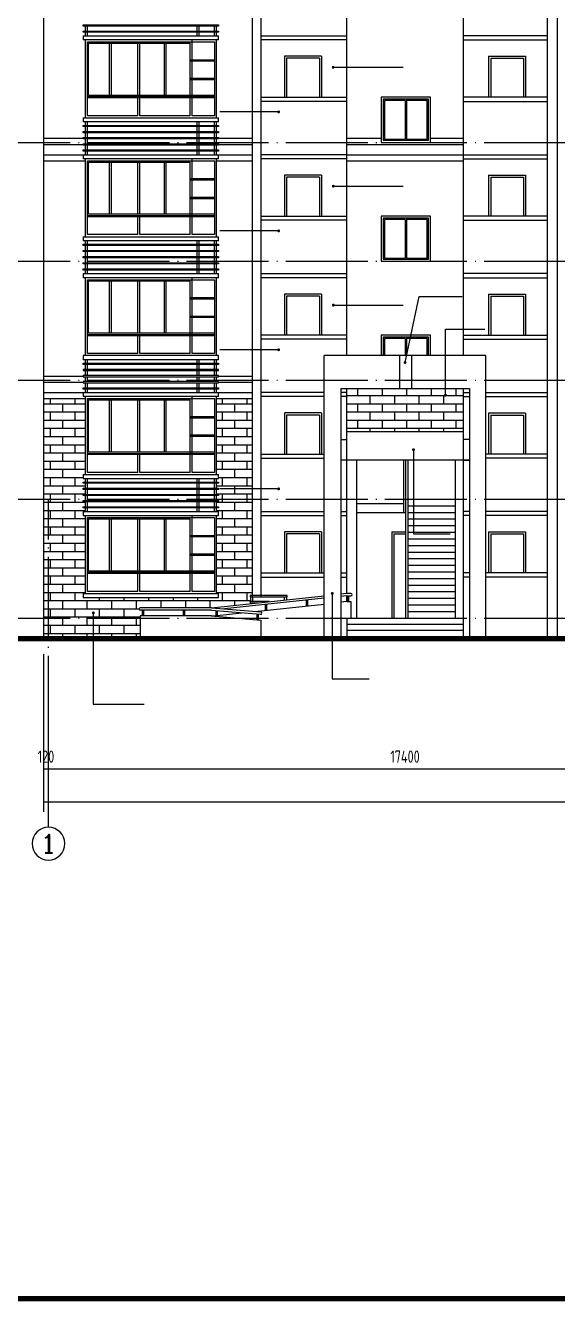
# Model space of a CAD drawing. Extents: x -726032 to 135930, y -151624 to 587044.
# Drawn here: x -415036 to -402056, y 278291 to 309408 of the extents above; entities that cross this region are included whole.
import ezdxf
from ezdxf.enums import TextEntityAlignment as Align

# ---------------------------------------------------------------- set-up
doc = ezdxf.new("R2010")
doc.units = 0
doc.header["$LTSCALE"] = 1000
doc.header["$MEASUREMENT"] = 0
doc.linetypes.add('DOTE', pattern=[2.42, 2, -0.2, 0.02, -0.2])
doc.layers.get('0').update_dxf_attribs({"linetype": 'CONTINUOUS'})
doc.layers.get('DEFPOINTS').update_dxf_attribs({"color": 1, "linetype": 'CONTINUOUS'})
for name, color, linetype in [('AXIS', 245, 'CONTINUOUS'), ('AXIS_TEXT', 7, 'CONTINUOUS'), ('DOTE', 8, 'DOTE'), ('PUB_TITLE', 1, 'CONTINUOUS'), ('WINDOW', 155, 'CONTINUOUS'), ('引线', 213, 'CONTINUOUS'), ('栏杆', 126, 'CONTINUOUS'), ('看线', 86, 'CONTINUOUS'), ('装饰线', 252, 'CONTINUOUS')]:
    doc.layers.add(name, color=color, linetype=linetype)
doc.styles.add('COMPLEX', font='COMPLEX')
doc.styles.add('DIM_FONT', font='isocp.shx', dxfattribs={"width": 0.8})
doc.dimstyles.new('DIMA', dxfattribs={"dimtxt": 300, "dimasz": 1, "dimexe": 250, "dimexo": 300, "dimgap": 150, "dimtad": 1, "dimdec": 0, "dimzin": 0, "dimdsep": 46, "dimtxsty": 'DIM_FONT', "dimcen": 0.09, "dimse1": 1, "dimclrt": 142, "dimadec": 0, "dimazin": 0, "dimtfac": 1, "dimtdec": 0, "dimtix": 1, "dimtmove": 2, "dimatfit": 3, "dimfxl": 1, "dimtolj": 1, "dimtzin": 0, "dimarcsym": 0})
doc.dimstyles.new('DIMB', dxfattribs={"dimtxt": 300, "dimasz": 1, "dimexe": 250, "dimexo": 300, "dimgap": 150, "dimtad": 1, "dimdec": 0, "dimzin": 0, "dimdsep": 46, "dimtxsty": 'DIM_FONT', "dimcen": 0.09, "dimse2": 1, "dimclrt": 142, "dimadec": 0, "dimazin": 0, "dimtfac": 1, "dimtdec": 0, "dimtix": 1, "dimtmove": 2, "dimatfit": 3, "dimfxl": 1, "dimtolj": 1, "dimtzin": 0, "dimarcsym": 0})
doc.dimstyles.new('DIMN', dxfattribs={"dimtxt": 300, "dimasz": 1, "dimexe": 250, "dimexo": 300, "dimgap": 150, "dimtad": 1, "dimdec": 0, "dimzin": 0, "dimdsep": 46, "dimtxsty": 'DIM_FONT', "dimcen": 0.09, "dimclrt": 142, "dimadec": 0, "dimazin": 0, "dimtfac": 1, "dimtdec": 0, "dimtix": 1, "dimtmove": 2, "dimatfit": 3, "dimfxl": 1, "dimtolj": 1, "dimtzin": 0, "dimarcsym": 0})
pattern_1 = [(0, (-406628.16, 230176.08), (0, 200.025), []), (90, (-406628.16, 230176.08), (-300, 200.025), [200.025, -200.025])]

# ---------------------------------------------------------------- blocks, each defined once
blk = doc.blocks.new('*D4081')
at = {"layer": 'AXIS', "color": 0, "lineweight": -2, "transparency": 16777216}
for p, q in [((-414596, 293278), (-414596, 290228)), ((-361766, 293278), (-361766, 290228)), ((-414595, 290478), (-361767, 290478))]:
    blk.add_line(p, q, dxfattribs=at)
at = {"layer": 'AXIS', "color": 0, "transparency": 16777216}
for points in [[(-414595, 290478), (-414595, 290478), (-414596, 290478)], [(-361767, 290478), (-361767, 290478), (-361766, 290478)]]:
    blk.add_solid(points, dxfattribs=at)
at = {"layer": 'DEFPOINTS', "color": 0, "transparency": 16777216}
for p in [(-414596, 293578), (-361766, 293578), (-361766, 290478)]:
    blk.add_point(p, dxfattribs=at)
at = {"layer": 'AXIS', "color": 142, "transparency": 16777216, "insert": (-388181, 290778), "char_height": 300, "attachment_point": 5, "style": 'DIM_FONT'}
blk.add_mtext('\\A1;52830', dxfattribs=at)
blk = doc.blocks.new('*D4084')
at = {"layer": 'AXIS', "color": 0, "lineweight": -2, "transparency": 16777216}
for p, q in [((-397076, 294078), (-397076, 291028)), ((-414475, 291278), (-397077, 291278))]:
    blk.add_line(p, q, dxfattribs=at)
at = {"layer": 'AXIS', "color": 0, "transparency": 16777216}
for points in [[(-414475, 291278), (-414475, 291278), (-414476, 291278)], [(-397077, 291278), (-397077, 291278), (-397076, 291278)]]:
    blk.add_solid(points, dxfattribs=at)
at = {"layer": 'DEFPOINTS', "color": 0, "transparency": 16777216}
for p in [(-414476, 294378), (-397076, 294378), (-397076, 291278)]:
    blk.add_point(p, dxfattribs=at)
at = {"layer": 'AXIS', "color": 142, "transparency": 16777216, "insert": (-405776, 291578), "char_height": 300, "attachment_point": 5, "style": 'DIM_FONT'}
blk.add_mtext('\\A1;17400', dxfattribs=at)
blk = doc.blocks.new('*D4086')
at = {"layer": 'AXIS', "color": 0, "lineweight": -2, "transparency": 16777216}
for p, q in [((-414596, 294078), (-414596, 291028)), ((-414597, 291278), (-414598, 291278)), ((-414596, 291278), (-414476, 291278)), ((-414475, 291278), (-414474, 291278))]:
    blk.add_line(p, q, dxfattribs=at)
at = {"layer": 'AXIS', "color": 0, "transparency": 16777216}
for points in [[(-414597, 291278), (-414597, 291278), (-414596, 291278)], [(-414475, 291278), (-414475, 291278), (-414476, 291278)]]:
    blk.add_solid(points, dxfattribs=at)
at = {"layer": 'DEFPOINTS', "color": 0, "transparency": 16777216}
for p in [(-414596, 294378), (-414476, 294378), (-414476, 291278)]:
    blk.add_point(p, dxfattribs=at)
at = {"layer": 'AXIS', "color": 142, "transparency": 16777216, "insert": (-414536, 291578), "char_height": 300, "attachment_point": 5, "style": 'DIM_FONT'}
blk.add_mtext('\\A1;120', dxfattribs=at)
blk = doc.blocks.new('_AXISO')
blk.add_circle((0, 0), 0.5)
at = {"layer": 'AXIS_TEXT', "style": 'COMPLEX', "width": 1.041667}
blk.add_attdef('A', text='', height=0.56, dxfattribs=at).set_placement((-0.25, -0.28), (0.25, -0.28), align=Align.FIT)

msp = doc.modelspace()

# ---------------------------------------------------------------- hatches: boundary and pattern name
at = {"layer": '装饰线'}
h = msp.add_hatch(dxfattribs=at)
h.set_pattern_fill('AR-BRSTD', color=35, scale=75, style=0)
h.set_pattern_definition(pattern_1)
h.paths.add_polyline_path([(-413575.8, 300308.7), (-414596.1, 300308.7), (-414596.1, 294508.7), (-412236.1, 294508.7), (-412236.1, 295009), (-412186.1, 295009), (-412186.1, 295149), (-412236.1, 295149, -1), (-412236.1, 295209), (-410496.1, 295209), (-409544.9, 295309.8), (-409544.9, 295328.7), (-409555.8, 295328.7), (-409555.8, 295358.7), (-409544.9, 295358.7), (-409544.9, 295478.7), (-409555.8, 295478.7), (-409555.8, 295508.7), (-409496.1, 295508.7), (-409496.1, 300308.7), (-410375.8, 300308.7), (-410375.8, 298458.7), (-410325.8, 298458.7), (-410325.8, 298358.7), (-410375.8, 298358.7), (-410375.8, 298273.4), (-410325.8, 298273.4), (-410325.8, 298243.4), (-410375.8, 298243.4), (-410375.8, 298123.4), (-410325.8, 298123.4), (-410325.8, 298093.4), (-410375.8, 298093.4), (-410375.8, 297973.4), (-410325.8, 297973.4), (-410325.8, 297943.4), (-410375.8, 297943.4), (-410375.8, 297823.4), (-410325.8, 297823.4), (-410325.8, 297793.4), (-410375.8, 297793.4), (-410375.8, 297673.4), (-410325.8, 297673.4), (-410325.8, 297643.4), (-410375.8, 297643.4), (-410375.8, 297558.7), (-410325.8, 297558.7), (-410325.8, 297458.7), (-410375.8, 297458.7), (-410375.8, 295558.7), (-410325.8, 295558.7), (-410325.8, 295458.7), (-413625.8, 295458.7), (-413625.8, 295558.7), (-413575.8, 295558.7), (-413575.8, 297458.7), (-413625.8, 297458.7), (-413625.8, 297558.7), (-413575.8, 297558.7), (-413575.8, 297643.4), (-413625.8, 297643.4), (-413625.8, 297673.4), (-413575.8, 297673.4), (-413575.8, 297793.4), (-413625.8, 297793.4), (-413625.8, 297823.4), (-413575.8, 297823.4), (-413575.8, 297943.4), (-413625.8, 297943.4), (-413625.8, 297973.4), (-413575.8, 297973.4), (-413575.8, 298093.4), (-413625.8, 298093.4), (-413625.8, 298123.4), (-413575.8, 298123.4), (-413575.8, 298243.4), (-413625.8, 298243.4), (-413625.8, 298273.4), (-413575.8, 298273.4), (-413575.8, 298358.7), (-413625.8, 298358.7), (-413625.8, 298458.7), (-413575.8, 298458.7)])
h = msp.add_hatch(dxfattribs=at)
h.set_pattern_fill('AR-BRSTD', color=35, scale=75, style=0)
h.set_pattern_definition(pattern_1)
h.paths.add_polyline_path([(-404356.1, 299508.7), (-404356.1, 300558.7), (-407196.1, 300558.7), (-407196.1, 299508.7)])

# ---------------------------------------------------------------- linework, layer by layer
for p, q in [((-409496.1, 295478.7), (-409496.1, 330758.7)), ((-407196.1, 301358.7), (-407196.1, 330758.7)), ((-404356.1, 330758.7), (-404356.1, 301358.7)), ((-402056.1, 294508.7), (-402056.1, 330758.7)), ((-409296.1, 328258.7), (-409296.1, 295478.7)), ((-402296.1, 294508.7), (-402296.1, 328258.7)), ((-414596.1, 327858.7), (-414596.1, 294448.7)), ((-413625.8, 309158.7), (-410325.8, 309158.7)), ((-413625.8, 309158.7), (-413625.8, 309058.7)), ((-410325.8, 309058.7), (-413625.8, 309058.7)), ((-410325.8, 309058.7), (-410325.8, 309158.7)), ((-409296.1, 309158.7), (-407195.8, 309158.7)), ((-407195.8, 309058.7), (-409296.1, 309058.7)), ((-402296.1, 309158.7), (-404356.1, 309158.7)), ((-404356.1, 309058.7), (-402296.1, 309058.7)), ((-409296.1, 307658.7), (-407195.8, 307658.7)), ((-407195.8, 307558.7), (-409296.1, 307558.7)), ((-402296.1, 307658.7), (-404356.1, 307658.7)), ((-404356.1, 307558.7), (-402296.1, 307558.7)), ((-413625.8, 307158.7), (-410325.8, 307158.7)), ((-413625.8, 307158.7), (-413625.8, 307058.7)), ((-410325.8, 307058.7), (-410325.8, 307158.7)), ((-410325.8, 307058.7), (-413625.8, 307058.7)), ((-413625.8, 306258.7), (-410325.8, 306258.7)), ((-413625.8, 306258.7), (-413625.8, 306158.7)), ((-410325.8, 306158.7), (-410325.8, 306258.7)), ((-407195.8, 306258.7), (-409296.1, 306258.7)), ((-404356.1, 306258.7), (-402296.1, 306258.7)), ((-410325.8, 306158.7), (-413625.8, 306158.7)), ((-407195.8, 306158.7), (-409296.1, 306158.7)), ((-404356.1, 306158.7), (-402296.1, 306158.7)), ((-409296.1, 304758.7), (-407195.8, 304758.7)), ((-407195.8, 304658.7), (-409296.1, 304658.7)), ((-406355.8, 304758.7), (-406355.8, 303658.7)), ((-405155.8, 304758.7), (-406355.8, 304758.7)), ((-405155.8, 303658.7), (-405155.8, 304758.7)), ((-402296.1, 304758.7), (-404356.1, 304758.7)), ((-404356.1, 304658.7), (-402296.1, 304658.7)), ((-413625.8, 304258.7), (-410325.8, 304258.7)), ((-413625.8, 304258.7), (-413625.8, 304158.7)), ((-410325.8, 304158.7), (-413625.8, 304158.7)), ((-410325.8, 304158.7), (-410325.8, 304258.7)), ((-406355.8, 303658.7), (-405155.8, 303658.7)), ((-413625.8, 303358.7), (-410325.8, 303358.7)), ((-413625.8, 303358.7), (-413625.8, 303258.7)), ((-410325.8, 303258.7), (-413625.8, 303258.7)), ((-410325.8, 303258.7), (-410325.8, 303358.7)), ((-409296.1, 303358.7), (-407195.8, 303358.7)), ((-407195.8, 303258.7), (-409296.1, 303258.7)), ((-402296.1, 303358.7), (-404356.1, 303358.7)), ((-404356.1, 303258.7), (-402296.1, 303258.7)), ((-407195.8, 301858.7), (-409296.1, 301858.7)), ((-404356.1, 301858.7), (-402296.1, 301858.7)), ((-407195.8, 301758.7), (-409296.1, 301758.7)), ((-404356.1, 301758.7), (-402296.1, 301758.7)), ((-410325.8, 301358.7), (-413625.8, 301358.7)), ((-413625.8, 301358.7), (-413625.8, 301258.7)), ((-410325.8, 301258.7), (-413625.8, 301258.7)), ((-410325.8, 301258.7), (-410325.8, 301358.7)), ((-407746.1, 294509), (-407746.1, 301358.7)), ((-407745.6, 294509), (-407745.6, 301358.7)), ((-403806.7, 301358.7), (-407745.6, 301358.7)), ((-403806.7, 294509), (-403806.7, 301358.7)), ((-413625.8, 300458.7), (-410325.8, 300458.7)), ((-413625.8, 300458.7), (-413625.8, 300358.7)), ((-410325.8, 300358.7), (-413625.8, 300358.7)), ((-410325.8, 300358.7), (-410325.8, 300458.7)), ((-407745.2, 300458.7), (-409296.1, 300458.7)), ((-407745.2, 300358.7), (-409296.1, 300358.7)), ((-407346.1, 300558.7), (-404206.7, 300558.7)), ((-407345.6, 300558.7), (-407345.6, 294509)), ((-407195.8, 300458.7), (-407345.2, 300458.7)), ((-407195.8, 300358.7), (-407345.2, 300358.7)), ((-407196.1, 295558.6), (-407196.1, 300558.7)), ((-404356.1, 300558.7), (-404356.1, 294508.7)), ((-404356.1, 300458.7), (-404206.7, 300458.7)), ((-404356.1, 300358.7), (-404206.7, 300358.7)), ((-404206.7, 300558.7), (-404206.7, 294509)), ((-403806.7, 300458.7), (-402296.1, 300458.7)), ((-403806.7, 300358.7), (-402296.1, 300358.7)), ((-407195.8, 299508.7), (-404356.1, 299508.7)), ((-407345.2, 299308.7), (-407195.5, 299308.7)), ((-404206.7, 299308.7), (-404356.4, 299308.7)), ((-409296.1, 298958.7), (-407745.2, 298958.7)), ((-409296.1, 298858.7), (-407745.2, 298858.7)), ((-404206.7, 298808.7), (-407346.1, 298808.7)), ((-406956.1, 298808.7), (-406956.1, 294958.7)), ((-404555.5, 298808.7), (-404555.5, 294958.7)), ((-402296.1, 298958.7), (-403806.7, 298958.7)), ((-402296.1, 298858.7), (-403806.7, 298858.7)), ((-413625.8, 298458.7), (-410325.8, 298458.7)), ((-413625.8, 298458.7), (-413625.8, 298358.7)), ((-410325.8, 298358.7), (-410325.8, 298458.7)), ((-413625.8, 298358.7), (-410325.8, 298358.7)), ((-413625.8, 297558.7), (-410325.8, 297558.7)), ((-413625.8, 297558.7), (-413625.8, 297458.7)), ((-410325.8, 297458.7), (-410325.8, 297558.7)), ((-409296.1, 297558.7), (-407745.2, 297558.7)), ((-407345.2, 297558.7), (-407195.8, 297558.7)), ((-404206.7, 297558.7), (-404356.1, 297558.7)), ((-402296.1, 297558.7), (-403806.7, 297558.7)), ((-413625.8, 297458.7), (-410325.8, 297458.7)), ((-409296.1, 297458.7), (-407745.2, 297458.7)), ((-407345.2, 297458.7), (-407195.8, 297458.7)), ((-404206.7, 297458.7), (-404356.1, 297458.7)), ((-402296.1, 297458.7), (-403806.7, 297458.7)), ((-409296.1, 296058.7), (-407745.2, 296058.7)), ((-409296.1, 295958.7), (-407745.2, 295958.7)), ((-407345.2, 296058.7), (-407195.8, 296058.7)), ((-407345.2, 295958.7), (-407195.8, 295958.7)), ((-404206.7, 296058.7), (-404356.1, 296058.7)), ((-404206.7, 295958.7), (-404356.1, 295958.7)), ((-402296.1, 296058.7), (-403806.7, 296058.7)), ((-402296.1, 295958.7), (-403806.7, 295958.7)), ((-413625.8, 295558.7), (-410325.8, 295558.7)), ((-413625.8, 295558.7), (-413625.8, 295458.7)), ((-413625.8, 295458.7), (-410325.8, 295458.7)), ((-410325.8, 295458.7), (-410325.8, 295558.7)), ((-407196.1, 295358.6), (-407196.1, 295498.6)), ((-407195.9, 294958.7), (-407195.9, 294508.7)), ((-407195.9, 294958.7), (-404356.1, 294958.7)), ((-407195.9, 294808.7), (-404356.1, 294808.7)), ((-420935.3, 294508.7), (-352430.4, 294508.7)), ((-407195.9, 294658.7), (-404356.1, 294658.7))]:
    msp.add_line(p, q)
msp.add_lwpolyline([(-405155.8, 307658.7), (-406355.8, 307658.7), (-406355.8, 306558.7), (-405155.8, 306558.7)], close=True)
at = {"color": 146}
msp.add_lwpolyline([(-411015.8, 307208.7), (-412245.8, 307208.7)], dxfattribs=at)
for points in [[(-405155.8, 301358.7), (-405155.8, 301858.7), (-406355.8, 301858.7), (-406355.8, 301358.7)], [(-404356.1, 298808.7), (-404206.7, 298808.7)]]:
    msp.add_lwpolyline(points)
at = {"const_width": 120}
msp.add_lwpolyline([(-352430.4, 294448.7), (-420935.3, 294448.7)], dxfattribs=at)
at = {"layer": 'AXIS'}
msp.add_line((-414476.1, 289856.5), (-414476.1, 293445), dxfattribs=at)
at = {"layer": 'DOTE'}
for p, q in [((-418366.5, 306558.7), (-356514.6, 306558.7)), ((-418366.5, 303658.7), (-356514.6, 303658.7)), ((-418366.5, 300758.7), (-356514.6, 300758.7)), ((-418366.5, 297858.7), (-356514.6, 297858.7)), ((-414476.1, 292034.7), (-414476.1, 297858.7)), ((-418366.5, 294958.7), (-356514.6, 294958.7))]:
    msp.add_line(p, q, dxfattribs=at)
at = {"layer": 'PUB_TITLE', "const_width": 130}
msp.add_lwpolyline([(-432268.1, 278355.6), (-339578.1, 278355.6), (-339578.1, 345285.7), (-432268.1, 345285.7)], close=True, dxfattribs=at)
at = {"layer": 'WINDOW'}
for p, q in [((-413575.8, 307158.7), (-413575.8, 309058.7)), ((-410965.8, 307208.7), (-410965.8, 309058.7)), ((-410375.8, 307158.7), (-410375.8, 309058.7)), ((-412985.8, 307703.7), (-412985.8, 308978.7)), ((-412935.8, 307703.7), (-412935.8, 308978.7)), ((-412295.8, 307703.7), (-412295.8, 308978.7)), ((-412245.8, 307703.7), (-412245.8, 308978.7)), ((-411655.3, 308978.7), (-411655.8, 308978.2)), ((-411655.3, 308978.7), (-411016.3, 308978.7)), ((-411605.8, 307703.7), (-411605.8, 308978.7)), ((-411016.3, 308978.7), (-411015.8, 308978.2)), ((-411015.8, 307208.7), (-411015.8, 308978.2)), ((-411015.8, 308573.7), (-410425.8, 308573.7)), ((-411015.8, 308543.7), (-410425.8, 308543.7)), ((-408715.8, 308658.2), (-408715.8, 307658.7)), ((-407816.3, 308658.7), (-408715.3, 308658.7)), ((-408665.8, 308608.2), (-408665.8, 307658.7)), ((-407866.3, 308608.7), (-408665.3, 308608.7)), ((-407865.8, 308608.2), (-407865.8, 307658.7)), ((-407815.8, 308658.2), (-407815.8, 307658.7)), ((-403736.1, 308658.2), (-403736.1, 307658.7)), ((-403735.6, 308658.7), (-402836.6, 308658.7)), ((-403686.1, 308608.2), (-403686.1, 307658.7)), ((-403685.6, 308608.7), (-402886.6, 308608.7)), ((-402886.1, 308608.2), (-402886.1, 307658.7)), ((-402836.1, 308658.2), (-402836.1, 307658.7)), ((-411015.8, 308123.7), (-410425.8, 308123.7)), ((-411015.8, 308093.7), (-410425.8, 308093.7)), ((-413525.8, 307673.7), (-410425.8, 307673.7)), ((-410425.8, 307643.7), (-413525.8, 307643.7)), ((-412295.8, 307208.7), (-412295.8, 307643.7)), ((-412245.8, 307208.7), (-412245.8, 307643.7)), ((-410425.8, 307703.7), (-411618.3, 307703.7)), ((-405770.8, 307578.7), (-405770.8, 306638.7)), ((-405740.8, 307608.7), (-405740.8, 306608.7)), ((-413575.8, 304258.7), (-413575.8, 306158.7)), ((-412985.8, 304803.7), (-412985.8, 306078.7)), ((-412935.8, 304803.7), (-412935.8, 306078.7)), ((-412295.8, 304803.7), (-412295.8, 306078.7)), ((-412245.8, 304803.7), (-412245.8, 306078.7)), ((-411655.3, 306078.7), (-411655.8, 306078.2)), ((-411655.3, 306078.7), (-411016.3, 306078.7)), ((-411605.8, 304803.7), (-411605.8, 306078.7)), ((-411016.3, 306078.7), (-411015.8, 306078.2)), ((-411015.8, 304308.7), (-411015.8, 306078.2)), ((-410965.8, 304308.7), (-410965.8, 306158.7)), ((-410375.8, 304258.7), (-410375.8, 306158.7)), ((-411015.8, 305673.7), (-410425.8, 305673.7)), ((-411015.8, 305643.7), (-410425.8, 305643.7)), ((-408715.8, 305758.2), (-408715.8, 304758.7)), ((-407816.3, 305758.7), (-408715.3, 305758.7)), ((-408665.8, 305708.2), (-408665.8, 304758.7)), ((-407866.3, 305708.7), (-408665.3, 305708.7)), ((-407865.8, 305708.2), (-407865.8, 304758.7)), ((-407815.8, 305758.2), (-407815.8, 304758.7)), ((-403736.1, 305758.2), (-403736.1, 304758.7)), ((-403735.6, 305758.7), (-402836.6, 305758.7)), ((-403686.1, 305708.2), (-403686.1, 304758.7)), ((-403685.6, 305708.7), (-402886.6, 305708.7)), ((-402886.1, 305708.2), (-402886.1, 304758.7)), ((-402836.1, 305758.2), (-402836.1, 304758.7)), ((-411015.8, 305223.7), (-410425.8, 305223.7)), ((-411015.8, 305193.7), (-410425.8, 305193.7)), ((-413525.8, 304773.7), (-410425.8, 304773.7)), ((-410425.8, 304743.7), (-413525.8, 304743.7)), ((-412295.8, 304308.7), (-412295.8, 304743.7)), ((-412245.8, 304308.7), (-412245.8, 304743.7)), ((-410425.8, 304803.7), (-411618.3, 304803.7)), ((-406305.8, 304708.7), (-406305.8, 303708.7)), ((-405205.8, 304708.7), (-406305.8, 304708.7)), ((-406275.8, 304678.7), (-406275.8, 303738.7)), ((-405770.8, 304678.7), (-406275.8, 304678.7)), ((-405770.8, 304678.7), (-405770.8, 303738.7)), ((-405740.8, 304708.7), (-405740.8, 303708.7)), ((-405205.8, 303708.7), (-405205.8, 304708.7)), ((-406275.8, 303738.7), (-405770.8, 303738.7)), ((-406305.8, 303708.7), (-405205.8, 303708.7)), ((-413575.8, 301358.7), (-413575.8, 303258.7)), ((-412985.8, 301903.7), (-412985.8, 303178.7)), ((-412935.8, 301903.7), (-412935.8, 303178.7)), ((-412295.8, 301903.7), (-412295.8, 303178.7)), ((-412245.8, 301903.7), (-412245.8, 303178.7)), ((-411655.3, 303178.7), (-411655.8, 303178.2)), ((-411655.3, 303178.7), (-411016.3, 303178.7)), ((-411605.8, 301903.7), (-411605.8, 303178.7)), ((-411016.3, 303178.7), (-411015.8, 303178.2)), ((-411015.8, 301408.7), (-411015.8, 303178.2)), ((-410965.8, 301408.7), (-410965.8, 303258.7)), ((-410375.8, 301358.7), (-410375.8, 303258.7)), ((-408715.8, 302858.2), (-408715.8, 301858.7)), ((-407816.3, 302858.7), (-408715.3, 302858.7)), ((-408665.8, 302808.2), (-408665.8, 301858.7)), ((-407866.3, 302808.7), (-408665.3, 302808.7)), ((-407865.8, 302808.2), (-407865.8, 301858.7)), ((-407815.8, 302858.2), (-407815.8, 301858.7)), ((-403736.1, 302858.2), (-403736.1, 301858.7)), ((-403735.6, 302858.7), (-402836.6, 302858.7)), ((-403686.1, 302808.2), (-403686.1, 301858.7)), ((-403685.6, 302808.7), (-402886.6, 302808.7)), ((-402886.1, 302808.2), (-402886.1, 301858.7)), ((-402836.1, 302858.2), (-402836.1, 301858.7)), ((-411015.8, 302773.7), (-410425.8, 302773.7)), ((-411015.8, 302743.7), (-410425.8, 302743.7)), ((-411015.8, 302323.7), (-410425.8, 302323.7)), ((-411015.8, 302293.7), (-410425.8, 302293.7)), ((-413525.8, 301873.7), (-410425.8, 301873.7)), ((-410425.8, 301843.7), (-413525.8, 301843.7)), ((-412295.8, 301408.7), (-412295.8, 301843.7)), ((-412245.8, 301408.7), (-412245.8, 301843.7)), ((-410425.8, 301903.7), (-411618.3, 301903.7)), ((-405770.8, 301778.7), (-405770.8, 301358.7)), ((-405740.8, 301808.7), (-405740.8, 301358.7)), ((-413575.8, 298458.7), (-413575.8, 300358.7)), ((-410965.8, 298508.7), (-410965.8, 300358.7)), ((-410375.8, 298458.7), (-410375.8, 300358.7)), ((-412985.8, 299003.7), (-412985.8, 300278.7)), ((-412935.8, 299003.7), (-412935.8, 300278.7)), ((-412295.8, 299003.7), (-412295.8, 300278.7)), ((-412245.8, 299003.7), (-412245.8, 300278.7)), ((-411655.3, 300278.7), (-411655.8, 300278.2)), ((-411655.3, 300278.7), (-411016.3, 300278.7)), ((-411605.8, 299003.7), (-411605.8, 300278.7)), ((-411016.3, 300278.7), (-411015.8, 300278.2)), ((-411015.8, 298508.7), (-411015.8, 300278.2)), ((-411015.8, 299873.7), (-410425.8, 299873.7)), ((-411015.8, 299843.7), (-410425.8, 299843.7)), ((-408715.8, 299958.2), (-408715.8, 298958.7)), ((-407816.3, 299958.7), (-408715.3, 299958.7)), ((-408665.8, 299908.2), (-408665.8, 298958.7)), ((-407866.3, 299908.7), (-408665.3, 299908.7)), ((-407865.8, 299908.2), (-407865.8, 298958.7)), ((-407815.8, 299958.2), (-407815.8, 298958.7)), ((-403736.1, 299958.2), (-403736.1, 298958.7)), ((-403735.6, 299958.7), (-402836.6, 299958.7)), ((-403686.1, 299908.2), (-403686.1, 298958.7)), ((-403685.6, 299908.7), (-402886.6, 299908.7)), ((-402886.1, 299908.2), (-402886.1, 298958.7)), ((-402836.1, 299958.2), (-402836.1, 298958.7)), ((-411015.8, 299423.7), (-410425.8, 299423.7)), ((-411015.8, 299393.7), (-410425.8, 299393.7)), ((-413525.8, 298973.7), (-410425.8, 298973.7)), ((-410425.8, 298943.7), (-413525.8, 298943.7)), ((-412295.8, 298508.7), (-412295.8, 298943.7)), ((-412245.8, 298508.7), (-412245.8, 298943.7)), ((-410425.8, 299003.7), (-411618.3, 299003.7)), ((-413575.8, 295558.7), (-413575.8, 297458.7)), ((-412985.8, 296103.7), (-412985.8, 297378.7)), ((-412935.8, 296103.7), (-412935.8, 297378.7)), ((-412295.8, 296103.7), (-412295.8, 297378.7)), ((-412245.8, 296103.7), (-412245.8, 297378.7)), ((-411655.3, 297378.7), (-411655.8, 297378.2)), ((-411655.3, 297378.7), (-411016.3, 297378.7)), ((-411605.8, 296103.7), (-411605.8, 297378.7)), ((-411016.3, 297378.7), (-411015.8, 297378.2)), ((-411015.8, 295608.7), (-411015.8, 297378.2)), ((-410965.8, 295608.7), (-410965.8, 297458.7)), ((-410375.8, 295558.7), (-410375.8, 297458.7)), ((-411015.8, 296973.7), (-410425.8, 296973.7)), ((-411015.8, 296943.7), (-410425.8, 296943.7)), ((-408715.8, 297058.2), (-408715.8, 296058.7)), ((-407816.3, 297058.7), (-408715.3, 297058.7)), ((-408665.8, 297008.2), (-408665.8, 296058.7)), ((-407866.3, 297008.7), (-408665.3, 297008.7)), ((-407865.8, 297008.2), (-407865.8, 296058.7)), ((-407815.8, 297058.2), (-407815.8, 296058.7)), ((-406045.8, 297008.7), (-406045.8, 294958.7)), ((-406045.8, 297008.7), (-405756, 297008.7)), ((-403736.1, 297058.2), (-403736.1, 296058.7)), ((-403735.6, 297058.7), (-402836.6, 297058.7)), ((-403686.1, 297008.2), (-403686.1, 296058.7)), ((-403685.6, 297008.7), (-402886.6, 297008.7)), ((-402886.1, 297008.2), (-402886.1, 296058.7)), ((-402836.1, 297058.2), (-402836.1, 296058.7)), ((-411015.8, 296523.7), (-410425.8, 296523.7)), ((-411015.8, 296493.7), (-410425.8, 296493.7)), ((-413525.8, 296073.7), (-410425.8, 296073.7)), ((-410425.8, 296043.7), (-413525.8, 296043.7)), ((-412295.8, 295608.7), (-412295.8, 296043.7)), ((-412245.8, 295608.7), (-412245.8, 296043.7)), ((-410425.8, 296103.7), (-411618.3, 296103.7))]:
    msp.add_line(p, q, dxfattribs=at)
for points in [[(-412295.8, 307208.7), (-413525.8, 307208.7), (-413525.8, 309008.7), (-410425.8, 309008.7), (-410425.8, 307208.7), (-410965.8, 307208.7)], [(-411605.8, 307703.7), (-413495.8, 307703.7), (-413495.8, 308978.7), (-411656.3, 308978.7), (-411655.8, 308978.2), (-411655.8, 307703.7)], [(-405770.8, 307578.7), (-406275.8, 307578.7), (-406275.8, 306638.7), (-405770.8, 306638.7)], [(-405740.8, 306638.7), (-405235.8, 306638.7), (-405235.8, 307578.7), (-405740.8, 307578.7)], [(-412295.8, 304308.7), (-413525.8, 304308.7), (-413525.8, 306108.7), (-410425.8, 306108.7), (-410425.8, 304308.7), (-410965.8, 304308.7)], [(-411605.8, 304803.7), (-413495.8, 304803.7), (-413495.8, 306078.7), (-411656.3, 306078.7), (-411655.8, 306078.2), (-411655.8, 304803.7)], [(-405740.8, 303738.7), (-405235.8, 303738.7), (-405235.8, 304678.7), (-405740.8, 304678.7)], [(-411015.8, 304308.7), (-412245.8, 304308.7)], [(-412295.8, 301408.7), (-413525.8, 301408.7), (-413525.8, 303208.7), (-410425.8, 303208.7), (-410425.8, 301408.7), (-410965.8, 301408.7)], [(-411605.8, 301903.7), (-413495.8, 301903.7), (-413495.8, 303178.7), (-411656.3, 303178.7), (-411655.8, 303178.2), (-411655.8, 301903.7)], [(-405205.8, 301358.7), (-405205.8, 301808.7), (-406305.8, 301808.7), (-406305.8, 301358.7)], [(-405770.8, 301778.7), (-406275.8, 301778.7), (-406275.8, 301358.7)], [(-405235.8, 301358.7), (-405235.8, 301778.7), (-405740.8, 301778.7)], [(-411015.8, 301408.7), (-412245.8, 301408.7)], [(-412295.8, 298508.7), (-413525.8, 298508.7), (-413525.8, 300308.7), (-410425.8, 300308.7), (-410425.8, 298508.7), (-410965.8, 298508.7)], [(-411605.8, 299003.7), (-413495.8, 299003.7), (-413495.8, 300278.7), (-411656.3, 300278.7), (-411655.8, 300278.2), (-411655.8, 299003.7)], [(-411015.8, 298508.7), (-412245.8, 298508.7)], [(-412295.8, 295608.7), (-413525.8, 295608.7), (-413525.8, 297408.7), (-410425.8, 297408.7), (-410425.8, 295608.7), (-410965.8, 295608.7)], [(-411605.8, 296103.7), (-413495.8, 296103.7), (-413495.8, 297378.7), (-411656.3, 297378.7), (-411655.8, 297378.2), (-411655.8, 296103.7)], [(-411015.8, 295608.7), (-412245.8, 295608.7)]]:
    msp.add_lwpolyline(points, dxfattribs=at)
msp.add_lwpolyline([(-405205.8, 307608.7), (-406305.8, 307608.7), (-406305.8, 306608.7), (-405205.8, 306608.7)], close=True, dxfattribs=at)
at = {"layer": '引线'}
for p, q in [((-407527.2, 308388.8), (-405822.3, 308388.8)), ((-408858.5, 307301.1), (-410292.8, 307301.1)), ((-407526.9, 305488.8), (-405822, 305488.8)), ((-408858.2, 304401.1), (-410292.5, 304401.1)), ((-407526.9, 302588.8), (-405822, 302588.8)), ((-408858.2, 301501.1), (-410292.5, 301501.1)), ((-408858.2, 298109), (-410292.5, 298109))]:
    msp.add_line(p, q, dxfattribs=at)
at = {"layer": '引线', "const_width": 34.8}
for points in [[(-407544.8, 308388.8, 1), (-407509.6, 308388.8, 1)], [(-408876.2, 307301.1, 1), (-408840.9, 307301.1, 1)], [(-407544.5, 305488.8, 1), (-407509.2, 305488.8, 1)], [(-408875.8, 304401.1, 1), (-408840.6, 304401.1, 1)], [(-407544.5, 302588.8, 1), (-407509.2, 302588.8, 1)], [(-408875.8, 301501.1, 1), (-408840.6, 301501.1, 1)], [(-405792.7, 301189.9, 1), (-405757.4, 301189.9, 1)], [(-404807.1, 300394.7, 1), (-404771.8, 300394.7, 1)], [(-405588, 299063.3, 1), (-405552.7, 299063.3, 1)], [(-408875.8, 298109, 1), (-408840.6, 298109, 1)], [(-407569.6, 295558.2, 1), (-407534.3, 295558.2, 1)], [(-413399, 295083, 1), (-413363.7, 295083, 1)]]:
    msp.add_lwpolyline(points, format="xyb", close=True, dxfattribs=at)
at = {"layer": '引线'}
for points in [[(-405775, 301189.9), (-405434.3, 302799.6), (-404381, 302799.6)], [(-404789.5, 300358.8), (-404789.5, 302001), (-403832.7, 302001)], [(-405570.4, 299063.3), (-405570.4, 297007.9), (-404671.5, 297007.9)], [(-407551.9, 295558.2), (-407551.9, 293478.5), (-406655, 293478.5)], [(-413381.3, 295083), (-413381.3, 292856.2), (-412144.8, 292856.2)]]:
    msp.add_lwpolyline(points, dxfattribs=at)
at = {"layer": '栏杆'}
for p, q in [((-413575.8, 309273.4), (-413575.8, 309393.4)), ((-413525.8, 309273.4), (-413525.8, 309393.4)), ((-410850.8, 309273.4), (-410850.8, 309393.4)), ((-410800.8, 309273.4), (-410800.8, 309393.4)), ((-410425.8, 309273.4), (-410425.8, 309393.4)), ((-410375.8, 309273.4), (-410375.8, 309393.4)), ((-413575.8, 309158.7), (-413575.8, 309243.4)), ((-413525.8, 309158.7), (-413525.8, 309243.4)), ((-410850.8, 309158.7), (-410850.8, 309243.4)), ((-410800.8, 309158.7), (-410800.8, 309243.4)), ((-410425.8, 309158.7), (-410425.8, 309243.4)), ((-410375.8, 309158.7), (-410375.8, 309243.4)), ((-413575.8, 306973.9), (-413575.8, 307058.7)), ((-413575.8, 306823.4), (-413575.8, 306943.4)), ((-413525.8, 306973.9), (-413525.8, 307058.7)), ((-413525.8, 306823.4), (-413525.8, 306943.4)), ((-410850.8, 306973.9), (-410850.8, 307058.7)), ((-410850.8, 306823.4), (-410850.8, 306943.4)), ((-410800.8, 306973.9), (-410800.8, 307058.7)), ((-410800.8, 306823.4), (-410800.8, 306943.4)), ((-410425.8, 306973.9), (-410425.8, 307058.7)), ((-410425.8, 306823.4), (-410425.8, 306943.4)), ((-410375.8, 306973.9), (-410375.8, 307058.7)), ((-410375.8, 306823.4), (-410375.8, 306943.4)), ((-413575.8, 306673.4), (-413575.8, 306793.4)), ((-413575.8, 306523.4), (-413575.8, 306643.4)), ((-413525.8, 306673.4), (-413525.8, 306793.4)), ((-413525.8, 306523.4), (-413525.8, 306643.4)), ((-410850.8, 306673.4), (-410850.8, 306793.4)), ((-410850.8, 306523.4), (-410850.8, 306643.4)), ((-410800.8, 306673.4), (-410800.8, 306793.4)), ((-410800.8, 306523.4), (-410800.8, 306643.4)), ((-410425.8, 306673.4), (-410425.8, 306793.4)), ((-410425.8, 306523.4), (-410425.8, 306643.4)), ((-410375.8, 306673.4), (-410375.8, 306793.4)), ((-410375.8, 306523.4), (-410375.8, 306643.4)), ((-413575.8, 306373.4), (-413575.8, 306493.4)), ((-413575.8, 306258.7), (-413575.8, 306343.4)), ((-413525.8, 306373.4), (-413525.8, 306493.4)), ((-413525.8, 306258.7), (-413525.8, 306343.4)), ((-410850.8, 306373.4), (-410850.8, 306493.4)), ((-410850.8, 306258.7), (-410850.8, 306343.4)), ((-410800.8, 306373.4), (-410800.8, 306493.4)), ((-410800.8, 306258.7), (-410800.8, 306343.4)), ((-410425.8, 306373.4), (-410425.8, 306493.4)), ((-410425.8, 306258.7), (-410425.8, 306343.4)), ((-410375.8, 306373.4), (-410375.8, 306493.4)), ((-410375.8, 306258.7), (-410375.8, 306343.4)), ((-413575.8, 304073.9), (-413575.8, 304158.7)), ((-413575.8, 303923.4), (-413575.8, 304043.4)), ((-413525.8, 304073.9), (-413525.8, 304158.7)), ((-413525.8, 303923.4), (-413525.8, 304043.4)), ((-410850.8, 304073.9), (-410850.8, 304158.7)), ((-410850.8, 303923.4), (-410850.8, 304043.4)), ((-410800.8, 304073.9), (-410800.8, 304158.7)), ((-410800.8, 303923.4), (-410800.8, 304043.4)), ((-410425.8, 304073.9), (-410425.8, 304158.7)), ((-410425.8, 303923.4), (-410425.8, 304043.4)), ((-410375.8, 304073.9), (-410375.8, 304158.7)), ((-410375.8, 303923.4), (-410375.8, 304043.4)), ((-413575.8, 303773.4), (-413575.8, 303893.4)), ((-413575.8, 303623.4), (-413575.8, 303743.4)), ((-413525.8, 303773.4), (-413525.8, 303893.4)), ((-413525.8, 303623.4), (-413525.8, 303743.4)), ((-410850.8, 303773.4), (-410850.8, 303893.4)), ((-410850.8, 303623.4), (-410850.8, 303743.4)), ((-410800.8, 303773.4), (-410800.8, 303893.4)), ((-410800.8, 303623.4), (-410800.8, 303743.4)), ((-410425.8, 303773.4), (-410425.8, 303893.4)), ((-410425.8, 303623.4), (-410425.8, 303743.4)), ((-410375.8, 303773.4), (-410375.8, 303893.4)), ((-410375.8, 303623.4), (-410375.8, 303743.4)), ((-413575.8, 303473.4), (-413575.8, 303593.4)), ((-413575.8, 303358.7), (-413575.8, 303443.4)), ((-413525.8, 303473.4), (-413525.8, 303593.4)), ((-413525.8, 303358.7), (-413525.8, 303443.4)), ((-410850.8, 303473.4), (-410850.8, 303593.4)), ((-410850.8, 303358.7), (-410850.8, 303443.4)), ((-410800.8, 303473.4), (-410800.8, 303593.4)), ((-410800.8, 303358.7), (-410800.8, 303443.4)), ((-410425.8, 303473.4), (-410425.8, 303593.4)), ((-410425.8, 303358.7), (-410425.8, 303443.4)), ((-410375.8, 303473.4), (-410375.8, 303593.4)), ((-410375.8, 303358.7), (-410375.8, 303443.4)), ((-413575.8, 301173.9), (-413575.8, 301258.7)), ((-413525.8, 301173.9), (-413525.8, 301258.7)), ((-410850.8, 301173.9), (-410850.8, 301258.7)), ((-410800.8, 301173.9), (-410800.8, 301258.7)), ((-410425.8, 301173.9), (-410425.8, 301258.7)), ((-410375.8, 301173.9), (-410375.8, 301258.7)), ((-410325.8, 301023.4), (-413625.8, 301023.4)), ((-413625.8, 301023.4), (-413625.8, 300993.4)), ((-413625.8, 300993.4), (-410325.8, 300993.4)), ((-413575.8, 301023.4), (-413575.8, 301143.4)), ((-413575.8, 300873.4), (-413575.8, 300993.4)), ((-413525.8, 301023.4), (-413525.8, 301143.4)), ((-413525.8, 300873.4), (-413525.8, 300993.4)), ((-410850.8, 301023.4), (-410850.8, 301143.4)), ((-410850.8, 300873.4), (-410850.8, 300993.4)), ((-410800.8, 301023.4), (-410800.8, 301143.4)), ((-410800.8, 300873.4), (-410800.8, 300993.4)), ((-410425.8, 301023.4), (-410425.8, 301143.4)), ((-410425.8, 300873.4), (-410425.8, 300993.4)), ((-410375.8, 301023.4), (-410375.8, 301143.4)), ((-410375.8, 300873.4), (-410375.8, 300993.4)), ((-410325.8, 300993.4), (-410325.8, 301023.4)), ((-410325.8, 300873.4), (-413625.8, 300873.4)), ((-413625.8, 300873.4), (-413625.8, 300843.4)), ((-413625.8, 300843.4), (-410325.8, 300843.4)), ((-410325.8, 300723.4), (-413625.8, 300723.4)), ((-413625.8, 300723.4), (-413625.8, 300693.4)), ((-413625.8, 300693.4), (-410325.8, 300693.4)), ((-413575.8, 300723.4), (-413575.8, 300843.4)), ((-413575.8, 300573.4), (-413575.8, 300693.4)), ((-413525.8, 300723.4), (-413525.8, 300843.4)), ((-413525.8, 300573.4), (-413525.8, 300693.4)), ((-410850.8, 300723.4), (-410850.8, 300843.4)), ((-410850.8, 300573.4), (-410850.8, 300693.4)), ((-410800.8, 300723.4), (-410800.8, 300843.4)), ((-410800.8, 300573.4), (-410800.8, 300693.4)), ((-410425.8, 300723.4), (-410425.8, 300843.4)), ((-410425.8, 300573.4), (-410425.8, 300693.4)), ((-410375.8, 300723.4), (-410375.8, 300843.4)), ((-410375.8, 300573.4), (-410375.8, 300693.4)), ((-410325.8, 300843.4), (-410325.8, 300873.4)), ((-410325.8, 300693.4), (-410325.8, 300723.4)), ((-413575.8, 300458.7), (-413575.8, 300543.4)), ((-413525.8, 300458.7), (-413525.8, 300543.4)), ((-410850.8, 300458.7), (-410850.8, 300543.4)), ((-410800.8, 300458.7), (-410800.8, 300543.4)), ((-410425.8, 300458.7), (-410425.8, 300543.4)), ((-410375.8, 300458.7), (-410375.8, 300543.4)), ((-413575.8, 298273.9), (-413575.8, 298358.7)), ((-413575.8, 298123.4), (-413575.8, 298243.4)), ((-413525.8, 298273.9), (-413525.8, 298358.7)), ((-413525.8, 298123.4), (-413525.8, 298243.4)), ((-410850.8, 298273.9), (-410850.8, 298358.7)), ((-410850.8, 298123.4), (-410850.8, 298243.4)), ((-410800.8, 298273.9), (-410800.8, 298358.7)), ((-410800.8, 298123.4), (-410800.8, 298243.4)), ((-410425.8, 298273.9), (-410425.8, 298358.7)), ((-410425.8, 298123.4), (-410425.8, 298243.4)), ((-410375.8, 298273.9), (-410375.8, 298358.7)), ((-410375.8, 298123.4), (-410375.8, 298243.4)), ((-413575.8, 297973.4), (-413575.8, 298093.4)), ((-413575.8, 297823.4), (-413575.8, 297943.4)), ((-413525.8, 297973.4), (-413525.8, 298093.4)), ((-413525.8, 297823.4), (-413525.8, 297943.4)), ((-410850.8, 297973.4), (-410850.8, 298093.4)), ((-410850.8, 297823.4), (-410850.8, 297943.4)), ((-410800.8, 297973.4), (-410800.8, 298093.4)), ((-410800.8, 297823.4), (-410800.8, 297943.4)), ((-410425.8, 297973.4), (-410425.8, 298093.4)), ((-410425.8, 297823.4), (-410425.8, 297943.4)), ((-410375.8, 297973.4), (-410375.8, 298093.4)), ((-410375.8, 297823.4), (-410375.8, 297943.4)), ((-413575.8, 297673.4), (-413575.8, 297793.4)), ((-413575.8, 297558.7), (-413575.8, 297643.4)), ((-413525.8, 297673.4), (-413525.8, 297793.4)), ((-413525.8, 297558.7), (-413525.8, 297643.4)), ((-410850.8, 297673.4), (-410850.8, 297793.4)), ((-410850.8, 297558.7), (-410850.8, 297643.4)), ((-410800.8, 297673.4), (-410800.8, 297793.4)), ((-410800.8, 297558.7), (-410800.8, 297643.4)), ((-410425.8, 297673.4), (-410425.8, 297793.4)), ((-410425.8, 297558.7), (-410425.8, 297643.4)), ((-410375.8, 297673.4), (-410375.8, 297793.4)), ((-410375.8, 297558.7), (-410375.8, 297643.4))]:
    msp.add_line(p, q, dxfattribs=at)
for points in [[(-413625.8, 309423.4), (-410325.8, 309423.4), (-410325.8, 309393.4), (-413625.8, 309393.4)], [(-413625.8, 309423.4), (-410325.8, 309423.4), (-410325.8, 309393.4), (-413625.8, 309393.4)], [(-413625.8, 309273.4), (-410325.8, 309273.4), (-410325.8, 309243.4), (-413625.8, 309243.4)], [(-413625.8, 309273.4), (-410325.8, 309273.4), (-410325.8, 309243.4), (-413625.8, 309243.4)], [(-413625.8, 306973.4), (-410325.8, 306973.4), (-410325.8, 306943.4), (-413625.8, 306943.4)], [(-413625.8, 306973.4), (-410325.8, 306973.4), (-410325.8, 306943.4), (-413625.8, 306943.4)], [(-413625.8, 306823.4), (-410325.8, 306823.4), (-410325.8, 306793.4), (-413625.8, 306793.4)], [(-413625.8, 306823.4), (-410325.8, 306823.4), (-410325.8, 306793.4), (-413625.8, 306793.4)], [(-413625.8, 306673.4), (-410325.8, 306673.4), (-410325.8, 306643.4), (-413625.8, 306643.4)], [(-413625.8, 306673.4), (-410325.8, 306673.4), (-410325.8, 306643.4), (-413625.8, 306643.4)], [(-413625.8, 306523.4), (-410325.8, 306523.4), (-410325.8, 306493.4), (-413625.8, 306493.4)], [(-413625.8, 306523.4), (-410325.8, 306523.4), (-410325.8, 306493.4), (-413625.8, 306493.4)], [(-413625.8, 306373.4), (-410325.8, 306373.4), (-410325.8, 306343.4), (-413625.8, 306343.4)], [(-413625.8, 306373.4), (-410325.8, 306373.4), (-410325.8, 306343.4), (-413625.8, 306343.4)], [(-413625.8, 304073.4), (-410325.8, 304073.4), (-410325.8, 304043.4), (-413625.8, 304043.4)], [(-413625.8, 304073.4), (-410325.8, 304073.4), (-410325.8, 304043.4), (-413625.8, 304043.4)], [(-413625.8, 303923.4), (-410325.8, 303923.4), (-410325.8, 303893.4), (-413625.8, 303893.4)], [(-413625.8, 303923.4), (-410325.8, 303923.4), (-410325.8, 303893.4), (-413625.8, 303893.4)], [(-413625.8, 303773.4), (-410325.8, 303773.4), (-410325.8, 303743.4), (-413625.8, 303743.4)], [(-413625.8, 303773.4), (-410325.8, 303773.4), (-410325.8, 303743.4), (-413625.8, 303743.4)], [(-413625.8, 303623.4), (-410325.8, 303623.4), (-410325.8, 303593.4), (-413625.8, 303593.4)], [(-413625.8, 303623.4), (-410325.8, 303623.4), (-410325.8, 303593.4), (-413625.8, 303593.4)], [(-413625.8, 303473.4), (-410325.8, 303473.4), (-410325.8, 303443.4), (-413625.8, 303443.4)], [(-413625.8, 303473.4), (-410325.8, 303473.4), (-410325.8, 303443.4), (-413625.8, 303443.4)], [(-413625.8, 301173.4), (-410325.8, 301173.4), (-410325.8, 301143.4), (-413625.8, 301143.4)], [(-413625.8, 301173.4), (-410325.8, 301173.4), (-410325.8, 301143.4), (-413625.8, 301143.4)], [(-413625.8, 300573.4), (-410325.8, 300573.4), (-410325.8, 300543.4), (-413625.8, 300543.4)], [(-413625.8, 300573.4), (-410325.8, 300573.4), (-410325.8, 300543.4), (-413625.8, 300543.4)], [(-413625.8, 298273.4), (-410325.8, 298273.4), (-410325.8, 298243.4), (-413625.8, 298243.4)], [(-413625.8, 298123.4), (-410325.8, 298123.4), (-410325.8, 298093.4), (-413625.8, 298093.4)], [(-413625.8, 297973.4), (-410325.8, 297973.4), (-410325.8, 297943.4), (-413625.8, 297943.4)], [(-413625.8, 297823.4), (-410325.8, 297823.4), (-410325.8, 297793.4), (-413625.8, 297793.4)], [(-413625.8, 297673.4), (-410325.8, 297673.4), (-410325.8, 297643.4), (-413625.8, 297643.4)]]:
    msp.add_lwpolyline(points, close=True, dxfattribs=at)
at = {"layer": '看线'}
for p, q in [((-405906.1, 300558.7), (-405906.1, 301358.7)), ((-405606.1, 300558.7), (-405606.1, 301358.7)), ((-405816.1, 298808.7), (-405816, 297534.7)), ((-405755.8, 294958.7), (-405756.1, 298808.7)), ((-405706.1, 298808.7), (-405705.8, 294958.7)), ((-405816, 297856.7), (-405756, 297856.7)), ((-405705.8, 297856.7), (-404555.5, 297856.7)), ((-406964.2, 297754.5), (-405816, 297754.5)), ((-406964.2, 297534.7), (-405756, 297534.7)), ((-405705.8, 297695.7), (-404555.5, 297695.7)), ((-405705.8, 297534.7), (-404555.5, 297534.7)), ((-405705.8, 297373.7), (-404555.5, 297373.7)), ((-405705.8, 297212.7), (-404555.5, 297212.7)), ((-406095.8, 297058.7), (-406095.8, 294958.7)), ((-406095.8, 297058.7), (-405756, 297058.7)), ((-405705.8, 297051.7), (-404555.5, 297051.7)), ((-405705.8, 296890.7), (-404555.5, 296890.7)), ((-405705.8, 296729.7), (-404555.5, 296729.7)), ((-405705.8, 296568.7), (-404555.5, 296568.7)), ((-405705.8, 296407.7), (-404555.5, 296407.7)), ((-405705.8, 296246.7), (-404555.5, 296246.7)), ((-405705.8, 296085.7), (-404555.5, 296085.7)), ((-405705.8, 295924.7), (-404555.5, 295924.7)), ((-405705.8, 295763.7), (-404555.5, 295763.7)), ((-410496.1, 295209), (-407746.1, 295500.4)), ((-407746.1, 295440.4), (-410179.1, 295182.6)), ((-409544.9, 295478.7), (-409544.9, 295358.7)), ((-409544.9, 295328.7), (-409544.9, 295309.8)), ((-409494.9, 295478.7), (-409494.9, 295358.7)), ((-409494.9, 295328.7), (-409494.9, 295315.1)), ((-408721, 295478.7), (-408721, 295397.1)), ((-408671, 295478.7), (-408671, 295402.4)), ((-408186.1, 295393.8), (-408186.1, 295253.8)), ((-408154.1, 295397.2), (-408154.1, 295257.2)), ((-407095.9, 295558.7), (-407195.9, 295558.7)), ((-407195.9, 295498.7), (-407095.9, 295498.7)), ((-407195.9, 295358.7), (-407095.9, 295358.7)), ((-407186.1, 295498.7), (-407186.1, 295358.7)), ((-407154.1, 295498.7), (-407154.1, 295358.7)), ((-407095.9, 295358.7), (-407095.9, 294958.7)), ((-405705.8, 295602.7), (-404555.5, 295602.7)), ((-405705.8, 295441.7), (-404555.5, 295441.7)), ((-410496.1, 295209), (-412236.1, 295209)), ((-410496.1, 295149), (-412236.1, 295149)), ((-412236.1, 295009), (-412236.1, 294509)), ((-410496.1, 295009), (-412236.1, 295009)), ((-412186.1, 295149), (-412186.1, 295009)), ((-412154.1, 295149), (-412154.1, 295009)), ((-411186.1, 295149), (-411186.1, 295009)), ((-411154.1, 295149), (-411154.1, 295009)), ((-410496.1, 295209), (-409296.1, 295109)), ((-410496.1, 295149), (-409301, 295049.4)), ((-410496.1, 295009), (-410391.5, 295020.1)), ((-410496.1, 295009), (-409296.1, 294909)), ((-410391.5, 295140.3), (-410391.5, 295000.3)), ((-410359.5, 295137.7), (-410359.5, 294997.7)), ((-410359.5, 295023.5), (-409756.4, 295087.4)), ((-409439.4, 295121), (-407746.1, 295300.4)), ((-409391.5, 295057), (-409391.5, 294917)), ((-409359.5, 295054.3), (-409359.5, 294914.3)), ((-409186.1, 295287.8), (-409186.1, 295147.8)), ((-409154.1, 295291.2), (-409154.1, 295151.2)), ((-405705.8, 295280.7), (-404555.5, 295280.7)), ((-405705.8, 295119.7), (-404555.5, 295119.7)), ((-409296.1, 294909), (-409296.1, 294509))]:
    msp.add_line(p, q, dxfattribs=at)
msp.add_lwpolyline([(-408655.8, 295508.7), (-409555.8, 295508.7), (-409555.8, 295478.7), (-408655.8, 295478.7)], close=True, dxfattribs=at)
for points in [[(-409083.7, 295358.7), (-409555.8, 295358.7), (-409555.8, 295328.7), (-409366.8, 295328.7)], [(-407195.9, 295558.7), (-407346.1, 295542.8)], [(-407195.9, 295498.7), (-407346.1, 295482.8)], [(-407195.9, 295358.7), (-407346.1, 295342.8)]]:
    msp.add_lwpolyline(points, dxfattribs=at)
for centre, radius, start, end in [((-407095.9, 295528.7), 30, 270, 90), ((-412236.1, 295179), 30, 90, 270), ((-409298.6, 295079.2), 29.9, 265.23636, 85.23636)]:
    msp.add_arc(centre, radius, start, end, dxfattribs=at)
at = {"layer": '装饰线'}
for p, q in [((-414595.8, 306658.7), (-413625.8, 306658.7)), ((-410325.8, 306658.7), (-409495.8, 306658.7)), ((-407196.1, 306658.7), (-406355.8, 306658.7)), ((-405155.8, 306658.7), (-404356.1, 306658.7)), ((-414595.8, 306508.7), (-413625.8, 306508.7)), ((-414595.8, 306258.7), (-409495.8, 306258.7)), ((-410325.8, 306508.7), (-409495.8, 306508.7)), ((-407196.1, 306508.7), (-404356.1, 306508.7)), ((-407196.1, 306258.7), (-404356.1, 306258.7)), ((-414595.8, 306108.7), (-413575.8, 306108.7)), ((-410375.8, 306108.7), (-409495.8, 306108.7)), ((-407196.1, 306108.7), (-404356.1, 306108.7)), ((-414595.8, 300858.7), (-413625.8, 300858.7)), ((-414595.8, 300708.7), (-413625.8, 300708.7)), ((-410325.8, 300858.7), (-409495.8, 300858.7)), ((-410325.8, 300708.7), (-409495.8, 300708.7)), ((-414595.8, 300458.7), (-409495.8, 300458.7)), ((-414595.8, 300308.7), (-413575.8, 300308.7)), ((-410375.8, 300308.7), (-409495.8, 300308.7))]:
    msp.add_line(p, q, dxfattribs=at)

# ---------------------------------------------------------------- block references
at = {"layer": 'AXIS'}
ref = msp.add_blockref('_AXISO', (-414476.1, 289456.5), dxfattribs=dict(at, xscale=-800, yscale=800, zscale=800))
ref.add_attrib('A', '1', dxfattribs={"layer": 'AXIS_TEXT', "height": 448, "style": 'COMPLEX', "width": 2.083333}).set_placement((-414676.1, 289232.5), (-414276.1, 289232.5), align=Align.FIT)

# ---------------------------------------------------------------- dimensions: what is measured, and where the dimension line sits
for p1, p2, dimstyle, picture, middle in [((-414596.1, 294378.2), (-414476.1, 294378.2), 'DIMB', '*D4086', (-414536.1, 291577.8)), ((-414476.1, 294378.2), (-397076.1, 294378.2), 'DIMA', '*D4084', (-405776.1, 291577.7)), ((-414596.1, 293578.2), (-361766.1, 293578.2), 'DIMN', '*D4081', (-388181.1, 290777.8))]:
    dim = msp.add_aligned_dim(p1=p1, p2=p2, distance=-3100.4, dimstyle=dimstyle, dxfattribs=at)
    dim.commit()
    dim.dimension.update_dxf_attribs({"geometry": picture, "text_midpoint": middle})

doc.saveas('drawing.dxf')
